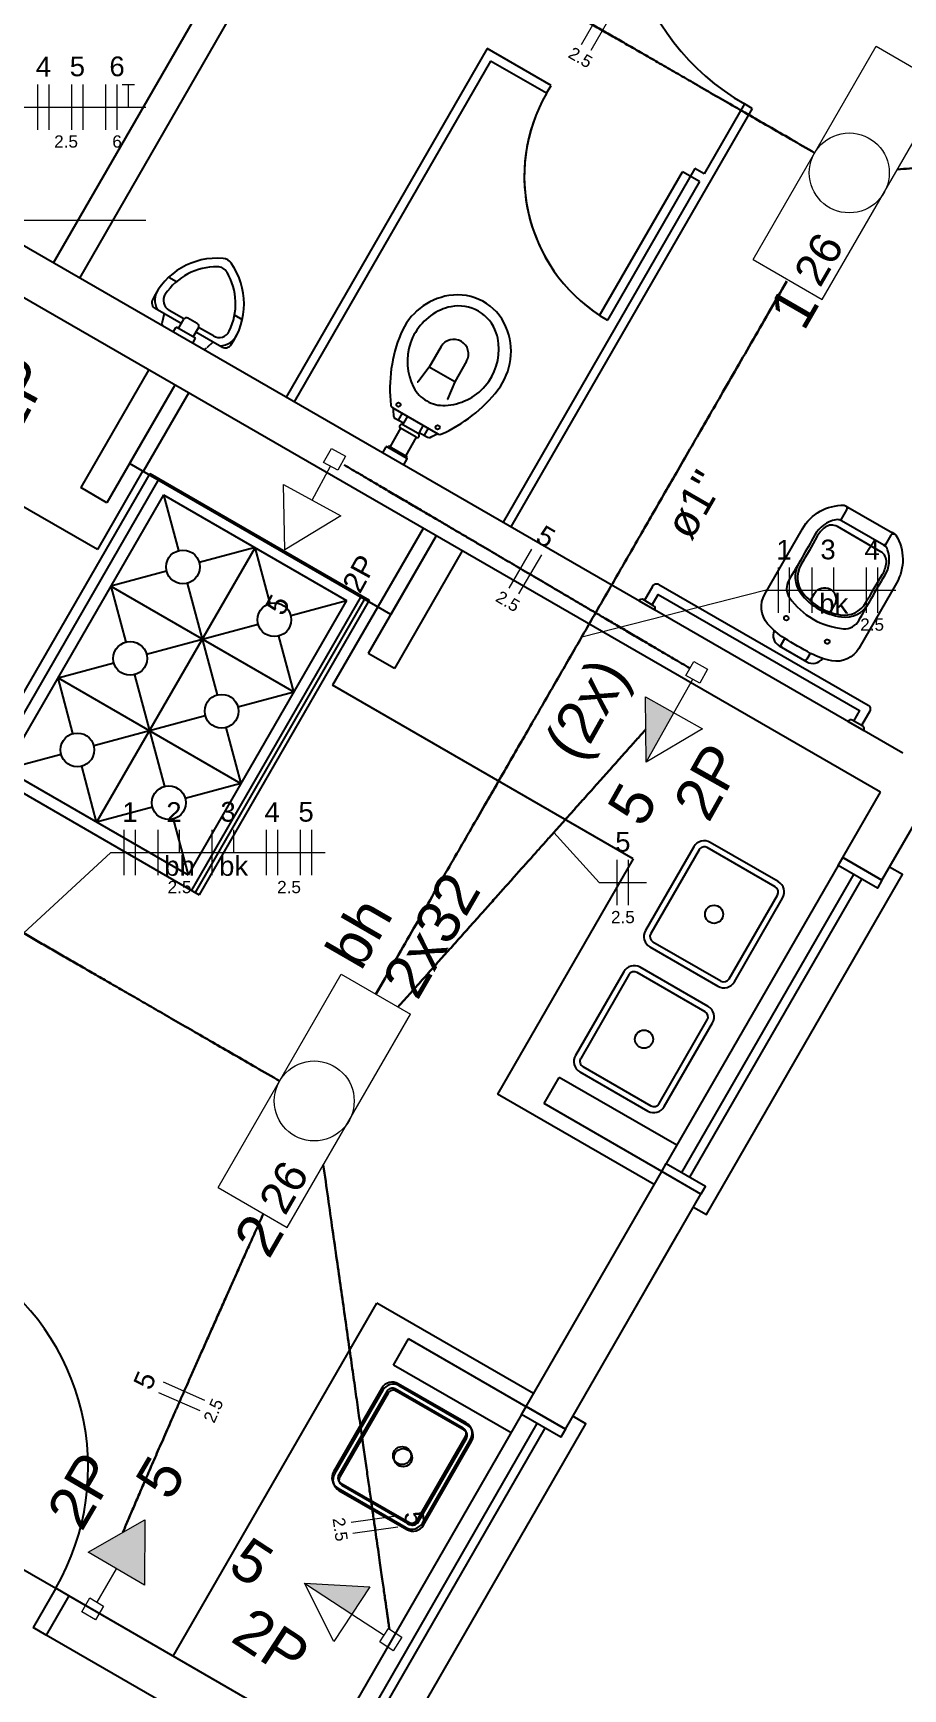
# Model space of a CAD drawing. Extents: x 175 to 700, y 53 to 250.
# Drawn here: x 501.19 to 504.08, y 187.74 to 193.22 of the extents above; entities that cross this region are included whole.
import ezdxf

# ---------------------------------------------------------------- set-up
doc = ezdxf.new("R2010")
doc.units = 0
doc.header["$LTSCALE"] = 2
doc.set_wipeout_variables(frame=1)
doc.linetypes.add('HIDDEN', pattern=[9.525, 6.35, -3.175])
doc.layers.get('0').update_dxf_attribs({"linetype": 'CONTINUOUS'})
for name, color, linetype in [('A-PAREDE', 5, 'CONTINUOUS'), ('A-SOLEIRA', 1, 'CONTINUOUS'), ('A-WC', 1, 'CONTINUOUS'), ('ARQ-ALV-CORTE', 5, 'CONTINUOUS'), ('ARQ-ALV-ENCOBERTA', 8, 'CONTINUOUS'), ('ARQ-ALV-VISTA2', 2, 'CONTINUOUS'), ('ARQ-BNC-VISTA', 1, 'CONTINUOUS'), ('ARQ-ESQ-VISTA1', 2, 'CONTINUOUS'), ('PAG', 1, 'CONTINUOUS')]:
    doc.layers.add(name, color=color, linetype=linetype)
for name, color, linetype, lineweight in [('EL-Condutos', 4, 'CONTINUOUS', 30), ('EL-Fios', 9, 'CONTINUOUS', 20), ('EL-Textos condutos', 7, 'CONTINUOUS', 20), ('EL-Textos fios', 7, 'CONTINUOUS', 20), ('EL-Textos pontos', 5, 'CONTINUOUS', 20), ('P-SIMBOL', 5, 'CONTINUOUS', 20)]:
    doc.layers.add(name, color=color, linetype=linetype, lineweight=lineweight)
doc.styles.add('Arial', font='arial.ttf')

msp = doc.modelspace()

# ---------------------------------------------------------------- hatches: boundary and pattern name
at = {"layer": 'P-SIMBOL', "linetype": 'Continuous'}
for points in [[(503.3188, 190.9685), (503.227, 190.8051), (503.2244, 191.0216)], [(501.5638, 188.0787), (501.5654, 188.2952), (501.3771, 188.1882)], [(502.2512, 187.9831), (502.0942, 188.0855), (502.3104, 188.0737)]]:
    msp.add_hatch(color=256, dxfattribs=at).paths.add_polyline_path(points)

# ---------------------------------------------------------------- linework, layer by layer
at = {"layer": 'A-PAREDE', "color": 251}
for p, q in [((504.078, 190.8356), (500.2233, 193.0591)), ((504.0031, 190.7057), (500.1484, 192.9291)), ((504.0083, 190.4145), (505.0824, 192.2765))]:
    msp.add_line(p, q, dxfattribs=at)
at = {"layer": 'A-SOLEIRA', "color": 251}
msp.add_line((500.6115, 188.4483), (501.2698, 188.0686), dxfattribs=at)
at = {"layer": 'A-WC', "color": 251}
for p, q in [((502.6997, 193.1694), (502.0337, 192.0148)), ((502.9115, 193.0472), (502.6997, 193.1694)), ((502.7107, 193.1284), (502.0597, 191.9998)), ((502.7107, 193.1284), (502.0597, 191.9998)), ((502.8965, 193.0213), (502.7107, 193.1284)), ((502.8965, 193.0213), (502.9115, 193.0472)), ((503.5522, 192.986), (503.4187, 192.7547)), ((503.5781, 192.971), (503.5522, 192.986)), ((503.5781, 192.971), (502.7787, 191.5851)), ((503.0721, 192.285), (503.347, 192.7614)), ((503.3879, 192.7724), (503.0981, 192.27)), ((503.4037, 192.7287), (503.347, 192.7614)), ((503.4037, 192.7287), (503.347, 192.7614)), ((503.4187, 192.7547), (503.3879, 192.7724)), ((503.4037, 192.7287), (502.7527, 191.6001)), ((503.4037, 192.7287), (503.3729, 192.7464))]:
    msp.add_line(p, q, dxfattribs=at)
msp.add_arc((503.3729, 192.7464), 0.55, 150.0228, 240.0228, dxfattribs=at)
at = {"layer": 'ARQ-ALV-CORTE', "color": 251}
for p, q in [((502.3806, 191.2952), (501.5144, 191.7949)), ((501.5817, 191.7622), (501.0182, 190.7862)), ((501.612, 191.7447), (501.0485, 190.7687)), ((501.5577, 191.7699), (501.4078, 191.51)), ((501.5817, 191.7622), (502.3092, 191.3422)), ((501.6274, 191.6913), (501.1024, 190.782)), ((501.4394, 191.6649), (501.3528, 191.7149)), ((501.6274, 191.6913), (501.677, 191.5064)), ((501.6274, 191.6913), (502.2337, 191.3413)), ((502.5305, 191.5551), (502.3057, 191.1653)), ((502.4872, 191.5801), (502.3373, 191.3202)), ((502.5305, 191.5551), (502.3806, 191.2952)), ((501.9305, 191.5163), (501.4055, 190.607)), ((501.9305, 191.5163), (501.7456, 191.4668)), ((501.9801, 191.3314), (501.9305, 191.5163)), ((502.6171, 191.5051), (502.3923, 191.1153)), ((501.6374, 191.4378), (501.4524, 191.3882)), ((501.706, 191.3982), (501.8051, 191.0283)), ((501.4524, 191.3882), (501.502, 191.2033)), ((501.4524, 191.3882), (502.0587, 191.0382)), ((502.2337, 191.3413), (501.7087, 190.432)), ((502.2832, 191.3572), (501.7197, 190.3812)), ((502.2953, 191.3502), (501.7318, 190.3742)), ((502.3092, 191.3422), (501.7457, 190.3662)), ((502.0487, 191.2918), (502.2337, 191.3413)), ((502.3373, 191.3202), (502.1874, 191.0603)), ((501.5706, 191.1637), (501.9405, 191.2628)), ((502.0587, 191.0382), (502.0091, 191.2232)), ((501.2774, 191.0851), (501.4624, 191.1347)), ((502.3923, 191.1153), (502.3057, 191.1653)), ((501.327, 190.9002), (501.2774, 191.0851)), ((501.2774, 191.0851), (501.8837, 190.7351)), ((501.531, 191.0951), (501.6301, 190.7252)), ((503.1836, 190.4857), (502.1874, 191.0603)), ((501.8737, 190.9887), (502.0587, 191.0382)), ((501.3956, 190.8606), (501.7655, 190.9597)), ((501.8341, 190.9201), (501.8837, 190.7351)), ((501.0182, 190.7862), (501.7457, 190.3662)), ((501.1024, 190.782), (501.2874, 190.8316)), ((501.4055, 190.607), (501.356, 190.792)), ((501.1024, 190.782), (501.7087, 190.432)), ((501.8837, 190.7351), (501.6987, 190.6856)), ((503.8783, 190.4894), (504.0031, 190.7057)), ((501.5905, 190.6566), (501.4055, 190.607)), ((501.6591, 190.617), (501.7087, 190.432)), ((502.8291, 188.6703), (503.2786, 189.4496)), ((502.959, 188.5954), (503.4085, 189.3747)), ((503.1187, 188.8723), (503.3311, 189.2404)), ((502.8539, 188.7134), (502.3341, 189.0131)), ((502.3891, 188.8083), (502.4391, 188.8949)), ((502.8289, 188.67), (502.4391, 188.8949)), ((502.7789, 188.5834), (502.3891, 188.8083)), ((502.959, 188.5954), (502.8291, 188.6703)), ((502.959, 188.5954), (502.8291, 188.6703))]:
    msp.add_line(p, q, dxfattribs=at)
for points in [[(503.2551, 191.3103, 0.414214), (503.2515, 191.3239), (503.2168, 191.3439, 0.414214), (503.2031, 191.3403), (503.2551, 191.3103)], [(503.9481, 190.9106, 0.414214), (503.9444, 190.9242), (503.9098, 190.9442, 0.414214), (503.8961, 190.9405), (503.9481, 190.9106)]]:
    msp.add_lwpolyline(points, format="xyb", dxfattribs=at)
for points in [[(502.2053, 188.4), (502.4305, 188.27, 0.414214), (502.4851, 188.2846), (502.6451, 188.5617, 0.414214), (502.6305, 188.6164), (502.4053, 188.7464, 0.414214), (502.3507, 188.7317), (502.1907, 188.4546, 0.414214)], [(502.2086, 188.3929), (502.4338, 188.263, 0.414214), (502.4885, 188.2776), (502.6483, 188.5548, 0.414214), (502.6337, 188.6095), (502.4085, 188.7394, 0.414214), (502.3538, 188.7247), (502.1939, 188.4475, 0.414214)], [(502.2153, 188.4173), (502.4405, 188.2873, 0.414214), (502.4678, 188.2946), (502.6278, 188.5717, 0.414214), (502.6205, 188.599), (502.3953, 188.729, 0.414214), (502.368, 188.7217), (502.208, 188.4446, 0.414214)], [(502.2186, 188.4102), (502.4438, 188.2803, 0.414214), (502.4711, 188.2876), (502.631, 188.5648, 0.414214), (502.6237, 188.5922), (502.3985, 188.7221, 0.414214), (502.3712, 188.7147), (502.2113, 188.4375, 0.414214)]]:
    msp.add_lwpolyline(points, format="xyb", close=True, dxfattribs=at)
msp.add_lwpolyline([(502.959, 188.5954), (502.944, 188.5694), (502.8141, 188.6443), (502.8291, 188.6703)], close=True, dxfattribs=at)
for centre, radius in [((501.6915, 191.4523), 0.056), ((501.9946, 191.2773), 0.056), ((501.5165, 191.1492), 0.056), ((501.8196, 190.9742), 0.056), ((501.3415, 190.8461), 0.056), ((501.6446, 190.6711), 0.056), ((502.4179, 188.5082), 0.03), ((502.4211, 188.5012), 0.03)]:
    msp.add_circle(centre, radius, dxfattribs=at)
at = {"layer": 'ARQ-ALV-ENCOBERTA', "color": 251, "linetype": 'HIDDEN'}
for p, q in [((501.5777, 192.1047), (501.3528, 191.7149)), ((501.6643, 192.0547), (501.4394, 191.6649)), ((501.7098, 192.0285), (501.5599, 191.7686))]:
    msp.add_line(p, q, dxfattribs=at)
at = {"layer": 'ARQ-ALV-VISTA2', "color": 251, "ltscale": 0.1}
for p, q in [((501.2628, 192.4595), (501.9288, 193.6141)), ((501.3494, 192.4095), (502.0154, 193.5641)), ((501.6447, 192.4123), (501.6704, 192.3976)), ((501.5399, 192.3), (501.5397, 192.2997)), ((501.686, 192.2587), (501.5999, 192.3083)), ((501.6291, 192.2915), (501.6224, 192.2629)), ((501.6947, 192.2739), (501.6455, 192.3023)), ((501.6766, 192.2424), (501.6941, 192.2728)), ((501.7391, 192.2583), (501.7077, 192.2764)), ((501.864, 192.2859), (501.8883, 192.2718)), ((501.6591, 192.2309), (501.6685, 192.2471)), ((501.7334, 192.2097), (501.6685, 192.2471)), ((501.7253, 192.2143), (501.7428, 192.2447)), ((501.8208, 192.1809), (501.7347, 192.2306)), ((501.7927, 192.2174), (501.7435, 192.2458)), ((501.7241, 192.1934), (501.7334, 192.2097)), ((501.7915, 192.1978), (501.7702, 192.1776)), ((502.5472, 192.1821), (502.508, 192.114)), ((502.508, 192.114), (502.4705, 192.0642)), ((502.5922, 192.0654), (502.508, 192.114)), ((502.6315, 192.1335), (502.5922, 192.0654)), ((502.4705, 192.0642), (502.4676, 192.0639)), ((502.5922, 192.0654), (502.5679, 192.008)), ((502.5679, 192.008), (502.569, 192.0054)), ((502.3875, 191.9793), (502.3849, 191.9808)), ((502.3875, 191.9793), (502.5359, 191.8937)), ((502.4223, 191.9281), (502.3942, 191.9444)), ((502.4186, 191.9613), (502.4052, 191.938)), ((502.4357, 191.9515), (502.4223, 191.9281)), ((502.4128, 191.9116), (502.3778, 191.851)), ((502.4646, 191.8817), (502.4129, 191.9115)), ((502.4223, 191.9281), (502.4197, 191.9237)), ((502.4715, 191.8938), (502.4198, 191.9236)), ((502.4742, 191.8982), (502.4717, 191.8937)), ((502.4877, 191.9215), (502.4742, 191.8982)), ((502.4742, 191.8982), (502.5023, 191.882)), ((502.5048, 191.9116), (502.4913, 191.8883)), ((502.5359, 191.8937), (502.5385, 191.8922)), ((502.3541, 191.83), (502.3656, 191.8499)), ((502.3683, 191.8507), (502.3709, 191.8492)), ((502.3709, 191.8492), (502.3724, 191.8518)), ((502.3709, 191.8492), (502.4316, 191.8142)), ((502.3752, 191.8525), (502.4323, 191.8195)), ((502.4647, 191.8817), (502.4297, 191.821)), ((502.4234, 191.79), (502.4349, 191.8099)), ((502.4316, 191.8142), (502.4331, 191.8168)), ((502.4316, 191.8142), (502.4342, 191.8127))]:
    msp.add_line(p, q, dxfattribs=at)
for centre in [(502.4058, 191.9897), (502.5357, 191.9147)]:
    msp.add_circle(centre, 0.00682, dxfattribs=at)
for centre, radius, start, end in [((501.8041, 192.241), 0.234, 85.0251, 155.2229), ((501.8041, 192.241), 0.2059, 89.5768, 146.1536), ((501.8054, 192.4094), 0.0375, 30.4688, 89.5768), ((501.8212, 192.4368), 0.0375, 35.0205, 85.0251), ((501.6602, 192.324), 0.234, 324.8227, 35.0205), ((501.6602, 192.324), 0.2059, 333.892, 30.4688), ((501.6111, 192.3278), 0.0225, 150.0228, 240.0228), ((501.6643, 192.3348), 0.0656, 146.1536, 207.0816), ((501.6643, 192.3348), 0.0375, 146.1536, 240.0228), ((502.6062, 192.1459), 0.2081, 99.1249, 157.7033), ((502.602, 192.1797), 0.174, 23.1347, 99.5461), ((501.7027, 192.2678), 0.01, 60.0228, 150.0228), ((502.6219, 192.1333), 0.1866, 114.2742, 207.3429), ((502.6107, 192.1583), 0.1592, 101.3527, 114.2742), ((502.6052, 192.1853), 0.1317, 60.0228, 101.3527), ((502.6052, 192.1853), 0.1317, 18.6929, 60.0228), ((501.6351, 192.2599), 0.0131, 166.722, 240.0228), ((501.7341, 192.2497), 0.01, 330.0228, 60.0228), ((501.8114, 192.2499), 0.0375, 240.0228, 333.892), ((501.8114, 192.2499), 0.0656, 272.964, 333.892), ((502.8611, 192.0413), 0.4837, 157.7033, 186.2651), ((502.5792, 192.1765), 0.1592, 5.7713, 18.6929), ((502.5707, 192.1663), 0.2081, 322.3423, 23.1347), ((501.7611, 192.1872), 0.0131, 240.0228, 313.3236), ((501.832, 192.2004), 0.0225, 240.0228, 330.0228), ((502.5893, 192.1578), 0.0486, 330.0228, 150.0228), ((502.5519, 192.1737), 0.1866, 272.7027, 5.7713), ((502.5554, 192.0989), 0.1117, 207.3429, 240.0228), ((502.5554, 192.0989), 0.1117, 240.0228, 272.7027), ((502.3525, 192.3347), 0.4837, 293.6774, 322.3423), ((502.3894, 191.9887), 0.00909, 181.0403, 240.0228), ((502.8641, 192.0026), 0.4771, 182.8046, 186.1832), ((502.3987, 191.9522), 0.00909, 186.1832, 240.0228), ((502.4164, 191.9176), 0.00697, 60.0228, 240.0228), ((502.468, 191.8878), 0.00697, 240.0228, 60.0228), ((502.3175, 192.3179), 0.4771, 293.8624, 297.241), ((502.5431, 191.9), 0.00909, 240.0228, 293.687), ((502.3673, 191.8489), 0.002, 60.0228, 150.0228), ((502.3742, 191.8508), 0.002, 60.0228, 150.0228), ((502.5069, 191.8899), 0.00909, 240.0228, 293.8624), ((502.4313, 191.8178), 0.002, 330.0228, 60.0228), ((502.4332, 191.8109), 0.002, 330.0228, 60.0228)]:
    msp.add_arc(centre, radius, start, end, dxfattribs=at)
at = {"layer": 'ARQ-BNC-VISTA', "color": 251}
for p, q in [((501.4078, 191.51), (500.3683, 192.1096)), ((501.6643, 192.0547), (501.5144, 191.7949)), ((501.6596, 187.8437), (502.3341, 189.0131))]:
    msp.add_line(p, q, dxfattribs=at)
at = {"layer": 'ARQ-ESQ-VISTA1', "color": 251}
for p, q in [((503.3846, 190.525), (503.2246, 190.2478)), ((503.402, 190.515), (503.242, 190.2378)), ((503.6545, 190.3923), (503.4293, 190.5223)), ((503.6645, 190.4096), (503.4393, 190.5396)), ((503.1836, 190.4857), (502.7339, 189.7061)), ((503.8633, 190.4634), (503.2936, 189.4756)), ((504.0083, 190.4145), (503.8783, 190.4894)), ((503.3455, 189.4457), (503.9153, 190.4334)), ((503.3715, 189.4307), (503.9413, 190.4184)), ((503.5018, 190.0878), (503.6618, 190.365)), ((503.5191, 190.0778), (503.6791, 190.355)), ((503.2393, 190.1932), (503.4645, 190.0632)), ((503.2493, 190.2105), (503.4745, 190.0805)), ((503.1523, 190.1113), (502.9924, 189.8341)), ((503.1696, 190.1013), (503.0097, 189.8241)), ((503.4221, 189.9787), (503.1969, 190.1086)), ((503.4321, 189.996), (503.2069, 190.1259)), ((503.2696, 189.6742), (503.4295, 189.9514)), ((503.2869, 189.6642), (503.4468, 189.9414)), ((502.8888, 189.6745), (502.9387, 189.7611)), ((503.3286, 189.5363), (502.9387, 189.7611)), ((503.007, 189.7794), (503.2323, 189.6495)), ((503.017, 189.7968), (503.2423, 189.6669)), ((503.2536, 189.4063), (502.7339, 189.7061)), ((503.2786, 189.4496), (502.8888, 189.6745)), ((503.4085, 189.3747), (503.2786, 189.4496)), ((503.4085, 189.3747), (503.2786, 189.4496)), ((502.8141, 188.6443), (502.2443, 187.6566)), ((502.2963, 187.6266), (502.866, 188.6144)), ((502.3223, 187.6116), (502.892, 188.5994)), ((501.2698, 188.0686), (501.1949, 187.9387)), ((501.3131, 188.0436), (501.2382, 187.9137)), ((501.3131, 188.0436), (501.2382, 187.9137)), ((501.3131, 188.0436), (501.2698, 188.0686)), ((502.1793, 187.5439), (501.3131, 188.0436)), ((501.2382, 187.9137), (501.1949, 187.9387)), ((502.1044, 187.414), (501.2382, 187.9137))]:
    msp.add_line(p, q, dxfattribs=at)
for points in [[(503.3835, 189.3314), (503.4268, 189.3064), (504.0766, 190.4328), (504.0333, 190.4578)], [(502.3343, 187.5123), (502.3776, 187.4873), (503.0273, 188.6137), (502.984, 188.6387)]]:
    msp.add_lwpolyline(points, dxfattribs=at)
for points in [[(504.0083, 190.4145), (503.9933, 190.3885), (503.8633, 190.4634), (503.8783, 190.4894)], [(503.4235, 189.4007), (503.4085, 189.3747), (503.2786, 189.4496), (503.2936, 189.4756)]]:
    msp.add_lwpolyline(points, close=True, dxfattribs=at)
for centre in [(503.4519, 190.3014), (503.2196, 189.8877)]:
    msp.add_circle(centre, 0.03, dxfattribs=at)
for centre, radius, start, end in [((503.4193, 190.505), 0.04, 60, 150), ((503.4193, 190.505), 0.02, 60, 150), ((503.6445, 190.375), 0.04, 330, 60), ((503.6445, 190.375), 0.02, 330, 60), ((503.2593, 190.2278), 0.04, 150, 240), ((503.2593, 190.2278), 0.02, 150, 240), ((503.1869, 190.0913), 0.04, 60.0228, 150.0228), ((503.1869, 190.0913), 0.02, 60.0228, 150.0228), ((503.4845, 190.0978), 0.04, 240, 330), ((503.4845, 190.0978), 0.02, 240, 330), ((503.4121, 189.9614), 0.02, 330.0228, 60.0228), ((503.4121, 189.9614), 0.04, 330.0228, 60.0228), ((503.027, 189.8141), 0.04, 150.0228, 240.0228), ((503.027, 189.8141), 0.02, 150.0228, 240.0228), ((503.2522, 189.6842), 0.04, 240.0228, 330.0228), ((503.2522, 189.6842), 0.02, 240.0228, 330.0228), ((500.5773, 188.4692), 0.8, 329.9511, 57.1568)]:
    msp.add_arc(centre, radius, start, end, dxfattribs=at)
at = {"layer": 'EL-Condutos', "linetype": 'Continuous'}
for points in [[(498.9831, 192.764), (499.0849, 192.9403), (499.1809, 193.1066), (499.2715, 193.2635), (499.3572, 193.412), (499.4384, 193.5525), (499.5154, 193.6859), (499.5887, 193.8129), (499.6588, 193.9342), (499.7259, 194.0505), (499.7906, 194.1625), (499.8532, 194.2709), (499.9141, 194.3765), (499.9738, 194.4799), (500.0327, 194.5819), (500.0912, 194.6832), (500.1497, 194.7845), (500.2086, 194.8865), (500.2683, 194.9899), (500.3293, 195.0955), (500.3919, 195.2039), (500.4565, 195.3159), (500.5237, 195.4322), (500.5937, 195.5535), (500.667, 195.6805), (500.744, 195.8139), (500.8252, 195.9545), (500.9109, 196.1029), (501.0015, 196.2599), (501.0975, 196.4262), (501.1993, 196.6024)], [(503.7858, 192.8236), (503.7068, 192.8693), (503.6324, 192.9122), (503.5623, 192.9527), (503.4961, 192.9909), (503.4337, 193.0269), (503.3745, 193.0611), (503.3183, 193.0935), (503.2648, 193.1244), (503.2135, 193.154), (503.1643, 193.1824), (503.1167, 193.2099), (503.0705, 193.2366), (503.0252, 193.2627), (502.9806, 193.2885), (502.9363, 193.3141), (502.8921, 193.3396), (502.8474, 193.3654), (502.8022, 193.3915), (502.7559, 193.4182), (502.7083, 193.4457), (502.6591, 193.4741), (502.6079, 193.5037), (502.5543, 193.5346), (502.4982, 193.567), (502.439, 193.6012), (502.3765, 193.6373), (502.3104, 193.6754), (502.2403, 193.7159), (502.1659, 193.7589), (502.0869, 193.8045)], [(504.0604, 192.7691), (504.1379, 192.7755), (504.2121, 192.7823), (504.2833, 192.7896), (504.3517, 192.7975), (504.4175, 192.806), (504.4809, 192.8152), (504.542, 192.8252), (504.6012, 192.8359), (504.6585, 192.8474), (504.7142, 192.8599), (504.7684, 192.8733), (504.8215, 192.8877), (504.8734, 192.9031), (504.9246, 192.9197), (504.9751, 192.9374), (505.0252, 192.9564), (505.075, 192.9766), (505.1248, 192.9982), (505.1748, 193.0212), (505.2251, 193.0456), (505.2759, 193.0715), (505.3275, 193.099), (505.3801, 193.128), (505.4337, 193.1588), (505.4888, 193.1912), (505.5453, 193.2255), (505.6036, 193.2615), (505.6639, 193.2995), (505.7262, 193.3394), (505.7909, 193.3813)], [(503.3717, 191.1166), (503.3168, 191.1489), (503.2653, 191.1791), (503.217, 191.2075), (503.1716, 191.2342), (503.1289, 191.2593), (503.0886, 191.283), (503.0506, 191.3054), (503.0145, 191.3266), (502.9801, 191.3468), (502.9472, 191.3661), (502.9156, 191.3847), (502.8849, 191.4027), (502.855, 191.4203), (502.8256, 191.4376), (502.7964, 191.4547), (502.7673, 191.4719), (502.7379, 191.4891), (502.7081, 191.5066), (502.6776, 191.5246), (502.6461, 191.5431), (502.6134, 191.5623), (502.5793, 191.5823), (502.5435, 191.6034), (502.5058, 191.6256), (502.4659, 191.649), (502.4236, 191.6739), (502.3786, 191.7003), (502.3307, 191.7284), (502.2797, 191.7584), (502.2253, 191.7904)], [(502.4041, 189.9938), (502.4476, 190.0426), (502.4898, 190.0898), (502.5307, 190.1357), (502.5704, 190.1801), (502.6089, 190.2232), (502.6461, 190.2649), (502.6821, 190.3053), (502.717, 190.3443), (502.7507, 190.3821), (502.7833, 190.4185), (502.8147, 190.4538), (502.8451, 190.4878), (502.8743, 190.5206), (502.9025, 190.5522), (502.9297, 190.5826), (502.9559, 190.6119), (502.981, 190.6401), (503.0052, 190.6672), (503.0284, 190.6932), (503.0507, 190.7181), (503.0721, 190.742), (503.0925, 190.7649), (503.1121, 190.7869), (503.1308, 190.8078), (503.1486, 190.8278), (503.1657, 190.8469), (503.1819, 190.8651), (503.1973, 190.8824), (503.212, 190.8988), (503.2259, 190.9144)], [(502.0125, 189.7489), (501.9335, 189.7945), (501.8591, 189.8375), (501.789, 189.8779), (501.7228, 189.9161), (501.6604, 189.9522), (501.6012, 189.9864), (501.545, 190.0188), (501.4914, 190.0497), (501.4402, 190.0793), (501.391, 190.1077), (501.3434, 190.1352), (501.2971, 190.1619), (501.2519, 190.188), (501.2073, 190.2138), (501.163, 190.2394), (501.1187, 190.2649), (501.0741, 190.2907), (501.0288, 190.3168), (500.9826, 190.3435), (500.935, 190.371), (500.8857, 190.3994), (500.8345, 190.429), (500.781, 190.4599), (500.7248, 190.4923), (500.6656, 190.5265), (500.6031, 190.5626), (500.537, 190.6007), (500.4669, 190.6412), (500.3925, 190.6842), (500.3135, 190.7298)], [(502.1567, 189.4719), (502.1724, 189.3615), (502.1873, 189.2565), (502.2016, 189.1566), (502.2151, 189.0617), (502.2279, 188.9717), (502.24, 188.8865), (502.2515, 188.8059), (502.2623, 188.7298), (502.2725, 188.6581), (502.2821, 188.5907), (502.2911, 188.5273), (502.2996, 188.468), (502.3075, 188.4125), (502.3148, 188.3607), (502.3217, 188.3126), (502.3281, 188.2679), (502.3339, 188.2265), (502.3394, 188.1884), (502.3444, 188.1533), (502.3489, 188.1212), (502.3531, 188.0919), (502.3569, 188.0653), (502.3603, 188.0412), (502.3634, 188.0196), (502.3661, 188.0003), (502.3686, 187.9832), (502.3707, 187.9681), (502.3726, 187.9549), (502.3742, 187.9435), (502.3756, 187.9337)], [(501.9576, 189.3084), (501.9332, 189.2541), (501.9095, 189.2013), (501.8865, 189.15), (501.8642, 189.1002), (501.8426, 189.0519), (501.8217, 189.005), (501.8014, 188.9595), (501.7817, 188.9154), (501.7627, 188.8727), (501.7444, 188.8313), (501.7266, 188.7912), (501.7094, 188.7525), (501.6929, 188.7151), (501.6769, 188.6789), (501.6615, 188.6439), (501.6467, 188.6102), (501.6324, 188.5777), (501.6187, 188.5463), (501.6055, 188.5161), (501.5928, 188.4871), (501.5806, 188.4591), (501.569, 188.4323), (501.5578, 188.4065), (501.5471, 188.3817), (501.5369, 188.358), (501.5271, 188.3353), (501.5178, 188.3136), (501.5089, 188.2928), (501.5005, 188.273), (501.4924, 188.254)]]:
    msp.add_spline(points, degree=3, dxfattribs=at)
at = {"layer": 'EL-Fios'}
for p, q in [((503.0125, 193.1835), (503.0875, 193.3134)), ((503.045, 193.1647), (503.12, 193.2946)), ((501.2105, 192.9009), (501.2105, 193.0509)), ((501.248, 192.9009), (501.248, 193.0509)), ((501.323, 192.9009), (501.323, 193.0509)), ((501.3605, 192.9009), (501.3605, 193.0509)), ((501.4355, 192.9009), (501.4355, 193.0509)), ((501.473, 192.9009), (501.473, 193.0509)), ((501.4905, 193.0509), (501.5305, 193.0509)), ((501.5105, 192.9759), (501.5105, 193.0509)), ((502.7723, 191.3819), (502.8483, 191.5112)), ((502.8047, 191.3629), (502.8807, 191.4922)), ((501.4967, 190.4312), (501.4967, 190.5812)), ((501.5342, 190.4312), (501.5342, 190.5812)), ((501.6092, 190.4312), (501.6092, 190.5812)), ((501.6802, 190.5062), (501.6802, 190.5812)), ((501.7887, 190.4312), (501.7887, 190.5812)), ((501.8597, 190.5062), (501.8597, 190.5812)), ((501.9682, 190.4312), (501.9682, 190.5812)), ((502.0057, 190.4312), (502.0057, 190.5812)), ((502.0807, 190.4312), (502.0807, 190.5812)), ((502.1182, 190.4312), (502.1182, 190.5812)), ((503.131, 190.3317), (503.131, 190.4817)), ((503.1685, 190.3317), (503.1685, 190.4817)), ((501.7488, 188.6561), (501.6116, 188.7166)), ((501.764, 188.6904), (501.6267, 188.7509)), ((502.2495, 188.2879), (502.398, 188.3091)), ((502.2547, 188.2508), (502.4032, 188.2719))]:
    msp.add_line(p, q, dxfattribs=at)
at = {"layer": 'EL-Textos fios'}
for p, q in [((500.8133, 192.9759), (501.568, 192.9759)), ((500.8133, 192.6009), (501.568, 192.6009)), ((502.9211, 190.573), (503.0714, 190.4067)), ((501.163, 190.2394), (501.4522, 190.5062)), ((501.4522, 190.5062), (502.1626, 190.5062)), ((503.0714, 190.4067), (503.2282, 190.4067))]:
    msp.add_line(p, q, dxfattribs=at)
at = {"layer": 'P-SIMBOL'}
for p, q in [((503.5811, 192.4707), (503.9892, 193.1774)), ((503.9892, 193.1774), (504.2186, 193.0448)), ((503.8106, 192.3382), (504.2186, 193.0448)), ((503.5811, 192.4707), (503.8106, 192.3382)), ((502.1579, 191.7984), (502.1834, 191.8449)), ((502.1834, 191.8449), (502.2299, 191.8194)), ((502.1195, 191.6734), (502.1811, 191.7856)), ((502.2044, 191.7729), (502.1579, 191.7984)), ((502.2299, 191.8194), (502.2044, 191.7729)), ((502.0293, 191.509), (502.0246, 191.7255)), ((502.0246, 191.7255), (502.2144, 191.6213)), ((502.2144, 191.6213), (502.0293, 191.509)), ((503.3584, 191.0931), (503.3844, 191.1394)), ((503.3844, 191.1394), (503.4306, 191.1134)), ((503.3188, 190.9685), (503.3815, 191.0801)), ((503.4046, 191.0671), (503.3584, 191.0931)), ((503.4306, 191.1134), (503.4046, 191.0671)), ((503.227, 190.8051), (503.2244, 191.0216)), ((503.2244, 191.0216), (503.4132, 190.9155)), ((503.227, 190.8051), (503.3188, 190.9685)), ((503.4132, 190.9155), (503.227, 190.8051)), ((501.8079, 189.3959), (502.2159, 190.1026)), ((502.2159, 190.1026), (502.4454, 189.9701)), ((502.0373, 189.2634), (502.4454, 189.9701)), ((501.8079, 189.3959), (502.0373, 189.2634)), ((501.3771, 188.1882), (501.5654, 188.2952)), ((501.5654, 188.2952), (501.5638, 188.0787)), ((501.5638, 188.0787), (501.3771, 188.1882)), ((501.4705, 188.1335), (501.4057, 188.0231)), ((502.0942, 188.0855), (502.2512, 187.9831)), ((502.1921, 187.8924), (502.0942, 188.0855)), ((502.0942, 188.0855), (502.3104, 188.0737)), ((502.3104, 188.0737), (502.1921, 187.8924)), ((501.356, 187.9907), (501.3828, 188.0365)), ((501.4017, 187.9639), (501.356, 187.9907)), ((501.3828, 188.0365), (501.4286, 188.0096)), ((501.4286, 188.0096), (501.4017, 187.9639)), ((502.2512, 187.9831), (502.3584, 187.9131)), ((502.3439, 187.8909), (502.3729, 187.9353)), ((502.3729, 187.9353), (502.4173, 187.9063)), ((502.3884, 187.8619), (502.3439, 187.8909)), ((502.4173, 187.9063), (502.3884, 187.8619))]:
    msp.add_line(p, q, dxfattribs=at)
for centre in [(503.8999, 192.7578), (502.1266, 189.683)]:
    msp.add_circle(centre, 0.1325, dxfattribs=at)
at = {"layer": 'PAG', "color": 251}
for centre, radius, start, end in [((503.9519, 193.679), 0.8, 152.1719, 240.0228), ((503.3729, 192.7464), 0.55, 150.0228, 236.896)]:
    msp.add_arc(centre, radius, start, end, dxfattribs=at)

# ---------------------------------------------------------------- texts
at = {"layer": 'EL-Textos condutos', "insert": (503.4338, 191.6314), "char_height": 0.1059, "width": 0.38124, "attachment_point": 8, "rotation": 60.0288, "line_spacing_factor": 0.798, "style": 'Arial'}
msp.add_mtext('ø1"', dxfattribs=at)
at = {"layer": 'EL-Textos fios', "attachment_point": 8, "line_spacing_factor": 0.798, "style": 'Arial'}
for s, insert, char_height, width, rotation in [('2.5', (502.9988, 193.1221), 0.04059, 0.146142, 330.0008), ('5', (502.8775, 191.524), 0.0653, 0.078366, 329.5596), ('2.5', (502.7579, 191.3205), 0.04059, 0.146142, 329.5596), ('5', (501.5954, 188.7442), 0.0653, 0.078366, 66.211), ('2.5', (501.8113, 188.6489), 0.04059, 0.146142, 66.211), ('5', (502.4264, 188.294), 0.0653, 0.078366, 278.1023), ('2.5', (502.1923, 188.2608), 0.04059, 0.146142, 278.1023)]:
    msp.add_mtext(s, dxfattribs=dict(at, insert=insert, char_height=char_height, width=width, rotation=rotation))
for s, insert, char_height, width in [('4', (501.2291, 193.077), 0.0653, 0.078366), ('5', (501.3416, 193.077), 0.0653, 0.078366), ('6', (501.4731, 193.077), 0.0653, 0.078366), ('2.5', (501.3041, 192.8409), 0.04059, 0.146142), ('6', (501.4731, 192.8409), 0.0406, 0.048714), ('1', (501.5156, 190.6075), 0.0653, 0.078366), ('2', (501.6616, 190.6075), 0.0653, 0.078366), ('3', (501.8411, 190.6075), 0.0653, 0.078366), ('4', (501.9871, 190.6075), 0.0653, 0.078366), ('5', (502.0996, 190.6075), 0.0653, 0.078366), ('5', (503.1496, 190.508), 0.0653, 0.078366), ('bh', (501.6801, 190.428), 0.06531, 0.156732), ('bk', (501.8596, 190.428), 0.06531, 0.156732), ('2.5', (501.6801, 190.3709), 0.04059, 0.146142), ('2.5', (502.0431, 190.3709), 0.04059, 0.146142), ('2.5', (503.1496, 190.2714), 0.04059, 0.146142)]:
    msp.add_mtext(s, dxfattribs=dict(at, insert=insert, char_height=char_height, width=width))
at = {"layer": 'EL-Textos pontos', "line_spacing_factor": 0.798, "style": 'Arial'}
for s, insert, char_height, width, attachment_point, rotation in [('1', (503.7492, 192.2293), 0.1412, 0.16944, 7, 60.0001), ('2P', (501.199, 191.9905), 0.1412, 0.33888, 8, 61.8107), ('2P', (502.3071, 191.4132), 0.0706, 0.16944, 8, 61.2492), ('5', (502.0366, 191.3097), 0.0706, 0.08472, 8, 61.2492), ('2P', (503.4929, 190.7063), 0.1412, 0.33888, 8, 60.6762), ('5', (503.2439, 190.6313), 0.1412, 0.16944, 8, 60.6762), ('2x32', (502.4702, 190.0113), 0.1412, 0.67776, 7, 60.0001), ('bh', (502.2832, 190.1093), 0.1412, 0.33888, 7, 60.0001), ('2', (501.9762, 189.1553), 0.1412, 0.16944, 7, 60.0001), ('2P', (501.4169, 188.3565), 0.1412, 0.33888, 8, 59.5991), ('5', (501.6789, 188.3995), 0.1412, 0.16944, 8, 59.5991), ('5', (501.88, 188.0955), 0.1412, 0.16944, 8, 326.8716), ('2P', (501.946, 187.8295), 0.1412, 0.33888, 8, 326.8716)]:
    msp.add_mtext(s, dxfattribs=dict(at, insert=insert, char_height=char_height, width=width, attachment_point=attachment_point, rotation=rotation))
at = {"layer": 'P-SIMBOL', "line_spacing_factor": 0.798, "style": 'Arial'}
for s, insert, char_height, width, attachment_point, rotation in [('26', (503.8043, 192.3734), 0.1059, 0.25416, 7, 59.9944), ('(2x)', (503.2101, 191.0755), 0.1412, 0.67776, 9, 60.6762), ('26', (502.0313, 189.2989), 0.1059, 0.25416, 7, 60.0001)]:
    msp.add_mtext(s, dxfattribs=dict(at, insert=insert, char_height=char_height, width=width, attachment_point=attachment_point, rotation=rotation))

# ---------------------------------------------------------------- next in the draw order: wipeouts: each hides what was drawn before it
at = {"color": 251}
msp.add_wipeout([(503.9695, 191.608), (503.8879, 191.6551), (503.8825, 191.6565), (503.8764, 191.6563), (503.872, 191.6564), (503.8656, 191.6558), (503.8608, 191.6554), (503.8491, 191.6535), (503.8384, 191.6511), (503.8311, 191.6483), (503.8194, 191.6442), (503.8052, 191.6373), (503.7976, 191.6329), (503.7932, 191.6303), (503.7908, 191.6287), (503.7881, 191.6269), (503.7782, 191.619), (503.773, 191.614), (503.7687, 191.6098), (503.763, 191.6038), (503.7581, 191.5979), (503.7567, 191.5962), (503.7522, 191.59), (503.7463, 191.5809), (503.7447, 191.5788), (503.6199, 191.3625), (503.6151, 191.3516), (503.6133, 191.3465), (503.6112, 191.3389), (503.6097, 191.3314), (503.6093, 191.3246), (503.609, 191.3216), (503.6089, 191.3182), (503.609, 191.3147), (503.6092, 191.3118), (503.6099, 191.3068), (503.6106, 191.303), (503.6133, 191.2936), (503.6161, 191.2853), (503.6185, 191.2807), (503.6242, 191.2711), (503.6307, 191.263), (503.6378, 191.2553), (503.6464, 191.2467), (503.6515, 191.242), (503.6508, 191.2412), (503.6505, 191.2397), (503.6493, 191.2348), (503.6485, 191.2316), (503.6481, 191.2291), (503.6479, 191.2246), (503.648, 191.2226), (503.6482, 191.2207), (503.6484, 191.2189), (503.6487, 191.2178), (503.6497, 191.2132), (503.6502, 191.212), (503.6506, 191.211), (503.6511, 191.2098), (503.6513, 191.2091), (503.6516, 191.2085), (503.6518, 191.2079), (503.6521, 191.2074), (503.6525, 191.2068), (503.6529, 191.206), (503.6536, 191.2049), (503.654, 191.2042), (503.655, 191.2025), (503.6564, 191.201), (503.6584, 191.1984), (503.6605, 191.1964), (503.663, 191.1942), (503.667, 191.1915), (503.6677, 191.1909), (503.7593, 191.138), (503.7594, 191.138), (503.7599, 191.1378), (503.7605, 191.1375), (503.7617, 191.1369), (503.7631, 191.1362), (503.7645, 191.1356), (503.7658, 191.1352), (503.7673, 191.1347), (503.7699, 191.1338), (503.772, 191.1335), (503.7752, 191.133), (503.7758, 191.1329), (503.7786, 191.1329), (503.7814, 191.1328), (503.7835, 191.133), (503.7849, 191.1332), (503.7867, 191.1334), (503.7873, 191.1335), (503.788, 191.1337), (503.7927, 191.135), (503.7929, 191.1351), (503.7939, 191.1356), (503.795, 191.136), (503.7962, 191.1366), (503.7975, 191.1371), (503.7981, 191.1374), (503.7988, 191.1378), (503.7995, 191.1383), (503.8001, 191.1386), (503.8006, 191.139), (503.8014, 191.1395), (503.802, 191.1399), (503.8026, 191.1402), (503.803, 191.1405), (503.8034, 191.1408), (503.8041, 191.1414), (503.8057, 191.1428), (503.807, 191.1439), (503.8074, 191.1443), (503.811, 191.1486), (503.8113, 191.1493), (503.8121, 191.1494), (503.8131, 191.1489), (503.8173, 191.1477), (503.8226, 191.1462), (503.8277, 191.1447), (503.844, 191.1414), (503.8515, 191.1404), (503.8567, 191.1402), (503.8615, 191.1404), (503.8671, 191.1407), (503.8715, 191.1413), (503.8739, 191.1417), (503.8786, 191.143), (503.8827, 191.144), (503.8904, 191.1467), (503.896, 191.1495), (503.9009, 191.1522), (503.9054, 191.1552), (503.9101, 191.1583), (503.915, 191.1624), (503.9192, 191.1663), (503.9221, 191.1695), (503.9255, 191.1736), (503.9267, 191.175), (503.9273, 191.1757), (503.9281, 191.177), (503.9302, 191.1803), (503.9309, 191.1815), (503.9318, 191.1827), (503.9318, 191.1827), (504.0565, 191.3989), (504.0606, 191.407), (504.0628, 191.4117), (504.0641, 191.4145), (504.0656, 191.4179), (504.0667, 191.4209), (504.068, 191.424), (504.0689, 191.4266), (504.0697, 191.4287), (504.07, 191.4297), (504.0703, 191.4307), (504.0708, 191.4327), (504.0738, 191.4448), (504.0745, 191.4482), (504.0753, 191.4525), (504.0755, 191.4546), (504.0758, 191.4563), (504.0761, 191.4585), (504.0765, 191.4613), (504.0767, 191.4644), (504.0769, 191.4662), (504.0771, 191.4703), (504.0772, 191.4761), (504.0769, 191.4862), (504.0767, 191.4889), (504.0751, 191.5002), (504.0739, 191.5078), (504.0719, 191.5162), (504.0668, 191.5316), (504.0631, 191.5401), (504.0596, 191.548), (504.0544, 191.5571), (504.0517, 191.5602), (504.051, 191.561)], dxfattribs=at).dxf.layer = 'ARQ-ALV-CORTE'

# ---------------------------------------------------------------- next in the draw order: linework, layer by layer
at = {"color": 8}
msp.add_arc((504.0231, 191.5265), 0.00533, 149.977, 224.668, dxfattribs=at)
at = {"layer": 'ARQ-ALV-CORTE', "color": 251}
for p, q in [((503.8879, 191.6551), (504.051, 191.561)), ((504.0375, 191.5572), (504.0197, 191.5264)), ((504.051, 191.561), (504.0425, 191.5659))]:
    msp.add_line(p, q, dxfattribs=at)
for points in [[(504.0375, 191.5572, -0.407906), (504.051, 191.561, -0.131537), (504.0547, 191.5574, -0.273863), (504.0565, 191.3989), (503.9318, 191.1826, -0.319419), (503.8418, 191.1414, -0.074713), (503.772, 191.166, -0.017899), (503.6855, 191.2159, -0.074713), (503.6293, 191.264, -0.319419), (503.6199, 191.3625), (503.7447, 191.5788, -0.273863), (503.8828, 191.6566, -0.136488), (503.8879, 191.6551, -0.402244), (503.8913, 191.6416), (503.8735, 191.6108, -0.337727), (503.8675, 191.6083)], [(503.7324, 191.4641, 0.305538), (503.7389, 191.3649, 0.097448), (503.7989, 191.3126, 0.097448), (503.8743, 191.2869, 0.305538), (503.9634, 191.3308)], [(503.2211, 191.3414), (503.2486, 191.3891, -0.414214), (503.2691, 191.3946), (503.9621, 190.9948, -0.414214), (503.9676, 190.9743), (503.9401, 190.9267)], [(503.7708, 191.3403), (503.7848, 191.3645, -1), (503.851, 191.3263)], [(503.6508, 191.2412, 0.378909), (503.6677, 191.1909), (503.7593, 191.138, 0.378909), (503.8113, 191.1486)], [(503.6789, 191.1845, -0.414214), (503.6756, 191.1966), (503.6865, 191.2155)], [(503.7481, 191.1445, 0.414214), (503.7603, 191.1477), (503.7712, 191.1667)]]:
    msp.add_lwpolyline(points, format="xyb", dxfattribs=at)
for points in [[(503.8806, 191.2477, 0.295956), (503.9319, 191.2749, -0.008003), (504.018, 191.4241, 0.219669), (504.0271, 191.5093, 0.1825), (504.0147, 191.5245), (503.8743, 191.6055, 0.1825), (503.855, 191.6086, 0.21967), (503.7858, 191.5581, -0.008003), (503.6998, 191.4088, 0.295956), (503.7019, 191.3508, 0.109342), (503.7798, 191.2795, 0.109342)], [(503.837, 191.3021, 0.042994), (503.8703, 191.2937, 0.312272), (503.9552, 191.3343, -0.00507), (504.0104, 191.4287, 0.107996), (504.0231, 191.4665, 0.297508), (504.0047, 191.5027), (503.8605, 191.5859, 0.297509), (503.8199, 191.5836, 0.107996), (503.7936, 191.5537, -0.00507), (503.7395, 191.4587, 0.312272), (503.7469, 191.3649, 0.091294), (503.802, 191.318, 0.048111)], [(503.6877, 191.2762, -1), (503.6952, 191.2893, -1)], [(503.8232, 191.1981, -1), (503.8307, 191.2111, -1)]]:
    msp.add_lwpolyline(points, format="xyb", close=True, dxfattribs=at)
for points in [[(503.2471, 191.3264), (503.2671, 191.3611), (503.9341, 190.9763), (503.9141, 190.9417)], [(503.837, 191.3021), (503.8515, 191.3272)]]:
    msp.add_lwpolyline(points, dxfattribs=at)
msp.add_arc((504.0244, 191.5237), 0.00533, 150.0228, 224.6676, dxfattribs=at)
at = {"layer": 'EL-Condutos', "linetype": 'Continuous'}
msp.add_spline([(502.3308, 190.0371), (502.3917, 190.1426), (502.4493, 190.2426), (502.504, 190.3374), (502.556, 190.4276), (502.6055, 190.5133), (502.6527, 190.5952), (502.6978, 190.6735), (502.7411, 190.7486), (502.7829, 190.8209), (502.8232, 190.8909), (502.8625, 190.9589), (502.9008, 191.0254), (502.9384, 191.0906), (502.9756, 191.155), (503.0125, 191.2191), (503.0494, 191.2831), (503.0866, 191.3475), (503.1242, 191.4127), (503.1625, 191.4791), (503.2016, 191.5471), (503.2419, 191.617), (503.2836, 191.6892), (503.3269, 191.7642), (503.3719, 191.8424), (503.4191, 191.9241), (503.4684, 192.0097), (503.5203, 192.0996), (503.5749, 192.1943), (503.6324, 192.294), (503.6932, 192.3993)], degree=3, dxfattribs=at)
at = {"layer": 'EL-Fios'}
for p, q in [((503.6649, 191.3007), (503.6649, 191.4507)), ((503.7024, 191.3007), (503.7024, 191.4507)), ((503.7774, 191.3007), (503.7774, 191.4507)), ((503.8484, 191.3757), (503.8484, 191.4507)), ((503.9569, 191.3007), (503.9569, 191.4507)), ((503.9944, 191.3007), (503.9944, 191.4507))]:
    msp.add_line(p, q, dxfattribs=at)
at = {"layer": 'EL-Textos fios'}
for p, q in [((503.0132, 191.2204), (503.6204, 191.3757)), ((503.6204, 191.3757), (504.054, 191.3757))]:
    msp.add_line(p, q, dxfattribs=at)

# ---------------------------------------------------------------- next in the draw order: texts
at = {"layer": 'EL-Textos fios', "attachment_point": 8, "line_spacing_factor": 0.798, "style": 'Arial'}
for s, insert, char_height, width in [('1', (503.6836, 191.4765), 0.0653, 0.078366), ('3', (503.8296, 191.4765), 0.0653, 0.078366), ('4', (503.9756, 191.4765), 0.0653, 0.078366), ('bk', (503.8486, 191.297), 0.06531, 0.156732), ('2.5', (503.9756, 191.2404), 0.04059, 0.146142)]:
    msp.add_mtext(s, dxfattribs=dict(at, insert=insert, char_height=char_height, width=width))

doc.saveas('drawing.dxf')
